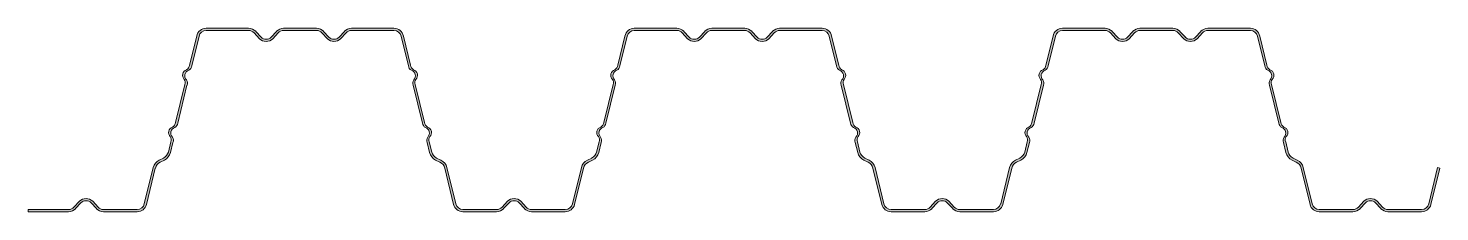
# Model space of a CAD drawing. Header units: metres. Extents: x -32 to 738, y 0 to 100.
import ezdxf

# ---------------------------------------------------------------- set-up
doc = ezdxf.new("R2010")
doc.units = ezdxf.units.M
doc.layers.add('A-DETL-GENF', color=92, linetype='Continuous', lineweight=18)

# ---------------------------------------------------------------- blocks, each defined once
blk = doc.blocks.new('23 Comflor - Comflor100-3649391-00_0 Basismaterialen')
at = {"layer": 'A-DETL-GENF'}
blk.add_hatch(color=256, dxfattribs=at).paths.add_polyline_path([(261.12, 0), (262.26, 0.13), (263.35, 0.5), (264.33, 1.11), (265.15, 1.92), (265.77, 2.88), (266.17, 3.97), (271.08, 23.75), (271.46, 24.78), (272.04, 25.7), (272.82, 26.47), (273.74, 27.05), (276.05, 28.18), (277.19, 28.9), (278.15, 29.86), (278.88, 31), (279.34, 32.27), (280.89, 38.51), (280.89, 39.29), (280.72, 39.99), (280.31, 40.72), (279.85, 41.38), (279.56, 42.17), (279.47, 42.83), (279.58, 43.68), (279.89, 44.43), (280.37, 45.08), (280.93, 45.55), (281.65, 45.9), (282.26, 46.35), (282.75, 46.93), (283.1, 47.61), (288.53, 69.73), (288.53, 70.51), (288.34, 71.25), (288.01, 71.87), (287.53, 72.51), (287.22, 73.26), (287.11, 74.05), (287.22, 74.9), (287.53, 75.65), (288.01, 76.3), (288.57, 76.77), (289.29, 77.12), (289.91, 77.57), (290.4, 78.15), (290.74, 78.82), (294.89, 95.75), (295.19, 96.58), (295.67, 97.33), (296.3, 97.95), (297.05, 98.41), (297.89, 98.7), (298.77, 98.8), (321.93, 98.8), (322.76, 98.71), (323.54, 98.46), (324.26, 98.05), (324.88, 97.5), (327.83, 94.29), (328.59, 93.63), (329.47, 93.14), (330.45, 92.86), (331.46, 92.81), (332.47, 92.86), (333.44, 93.14), (334.33, 93.63), (335.09, 94.29), (338.03, 97.5), (338.65, 98.05), (339.37, 98.46), (340.16, 98.71), (340.98, 98.8), (358.93, 98.8), (359.76, 98.71), (360.54, 98.46), (361.26, 98.05), (361.88, 97.5), (364.83, 94.29), (365.59, 93.63), (366.47, 93.14), (367.45, 92.86), (368.46, 92.81), (369.47, 92.86), (370.44, 93.14), (371.33, 93.63), (372.09, 94.29), (375.03, 97.5), (375.65, 98.05), (376.37, 98.46), (377.16, 98.71), (377.98, 98.8), (401.14, 98.8), (402.02, 98.7), (402.86, 98.41), (403.61, 97.95), (404.24, 97.33), (404.72, 96.58), (405.03, 95.75), (409.17, 78.82), (409.52, 78.15), (410.01, 77.57), (410.62, 77.12), (411.39, 76.74), (411.96, 76.25), (412.42, 75.6), (412.71, 74.85), (412.8, 74.05), (412.69, 73.26), (412.39, 72.51), (411.91, 71.87), (411.56, 71.21), (411.38, 70.48), (411.39, 69.73), (411.58, 69.01), (416.81, 47.61), (417.16, 46.93), (417.65, 46.35), (418.26, 45.9), (419.03, 45.52), (419.6, 45.04), (420.06, 44.38), (420.35, 43.63), (420.44, 42.83), (420.33, 42.04), (420.03, 41.3), (419.55, 40.65), (419.2, 39.99), (419.02, 39.26), (419.03, 38.51), (419.22, 37.79), (420.57, 32.27), (421.03, 31), (421.76, 29.86), (422.72, 28.9), (423.87, 28.18), (426.17, 27.05), (427.1, 26.47), (427.87, 25.7), (428.46, 24.78), (428.83, 23.75), (433.67, 3.97), (434.06, 2.88), (434.69, 1.92), (435.51, 1.11), (436.49, 0.5), (437.58, 0.13), (438.72, 0), (457.08, 0), (458.15, 0.11), (459.17, 0.44), (460.11, 0.97), (460.91, 1.69), (463.86, 4.9), (464.43, 5.4), (465.11, 5.76), (465.84, 5.96), (466.6, 5.99), (467.37, 5.96), (468.1, 5.76), (468.78, 5.4), (469.35, 4.9), (472.29, 1.69), (473.1, 0.97), (474.03, 0.44), (475.06, 0.11), (476.13, 0), (494.49, 0), (495.64, 0.13), (496.73, 0.5), (497.7, 1.11), (498.53, 1.92), (499.15, 2.88), (499.54, 3.97), (504.46, 23.75), (504.83, 24.78), (505.42, 25.7), (506.2, 26.47), (507.12, 27.05), (509.42, 28.18), (510.57, 28.9), (511.53, 29.86), (512.26, 31), (512.72, 32.27), (514.26, 38.51), (514.26, 39.29), (514.09, 39.99), (513.69, 40.72), (513.23, 41.38), (512.94, 42.17), (512.85, 42.83), (512.96, 43.68), (513.26, 44.43), (513.74, 45.08), (514.31, 45.55), (515.03, 45.9), (515.64, 46.35), (516.13, 46.93), (516.48, 47.61), (521.91, 69.73), (521.91, 70.51), (521.71, 71.25), (521.33, 71.94), (520.87, 72.6), (520.58, 73.39), (520.49, 74.05), (520.58, 74.85), (520.87, 75.6), (521.39, 76.3), (521.95, 76.77), (522.67, 77.12), (523.28, 77.57), (523.77, 78.15), (524.12, 78.82), (528.26, 95.75), (528.57, 96.58), (529.05, 97.33), (529.68, 97.95), (530.43, 98.41), (531.27, 98.7), (532.15, 98.8), (555.31, 98.8), (556.13, 98.71), (556.92, 98.46), (557.64, 98.05), (558.26, 97.5), (561.2, 94.29), (561.96, 93.63), (562.85, 93.14), (563.82, 92.86), (564.83, 92.81), (565.84, 92.86), (566.82, 93.14), (567.7, 93.63), (568.47, 94.29), (571.41, 97.5), (572.03, 98.05), (572.75, 98.46), (573.53, 98.71), (574.36, 98.8), (592.31, 98.8), (593.13, 98.71), (593.92, 98.46), (594.64, 98.05), (595.26, 97.5), (598.2, 94.29), (598.96, 93.63), (599.85, 93.14), (600.82, 92.86), (601.83, 92.81), (602.84, 92.86), (603.82, 93.14), (604.7, 93.63), (605.47, 94.29), (608.41, 97.5), (609.03, 98.05), (609.75, 98.46), (610.53, 98.71), (611.36, 98.8), (634.52, 98.8), (635.4, 98.7), (636.24, 98.41), (636.99, 97.95), (637.62, 97.33), (638.1, 96.58), (638.41, 95.75), (642.55, 78.82), (642.89, 78.15), (643.39, 77.57), (644, 77.12), (644.76, 76.74), (645.33, 76.25), (645.8, 75.6), (646.09, 74.85), (646.18, 74.05), (646.07, 73.26), (645.76, 72.51), (645.28, 71.87), (644.93, 71.21), (644.76, 70.48), (644.76, 69.73), (644.95, 69.01), (650.19, 47.61), (650.54, 46.93), (651.03, 46.35), (651.64, 45.9), (652.41, 45.52), (652.98, 45.04), (653.44, 44.38), (653.73, 43.63), (653.82, 42.83), (653.71, 42.04), (653.41, 41.3), (652.93, 40.65), (652.58, 39.99), (652.4, 39.26), (652.41, 38.51), (652.6, 37.79), (653.95, 32.27), (654.41, 31), (655.14, 29.86), (656.1, 28.9), (657.24, 28.18), (659.55, 27.05), (660.47, 26.47), (661.25, 25.7), (661.84, 24.78), (662.21, 23.75), (667.05, 3.97), (667.44, 2.88), (668.07, 1.92), (668.89, 1.11), (669.87, 0.5), (670.95, 0.13), (672.1, 0), (690.46, 0), (691.53, 0.11), (692.55, 0.44), (693.49, 0.97), (694.29, 1.69), (697.24, 4.9), (698.04, 5.52), (698.49, 5.76), (699.23, 5.96), (700.74, 5.96), (701.48, 5.76), (702.15, 5.4), (702.73, 4.9), (705.67, 1.69), (706.48, 0.97), (707.41, 0.44), (708.44, 0.11), (709.51, 0), (727.87, 0), (729.02, 0.13), (730.1, 0.5), (731.08, 1.11), (731.9, 1.92), (732.53, 2.88), (732.92, 3.97), (737.76, 23.75), (736.59, 24.03), (731.76, 4.25), (731.45, 3.42), (730.97, 2.67), (730.34, 2.05), (729.59, 1.59), (728.75, 1.3), (727.87, 1.2), (709.51, 1.2), (708.68, 1.29), (707.89, 1.54), (707.18, 1.95), (706.56, 2.5), (703.61, 5.71), (702.85, 6.37), (701.96, 6.86), (700.99, 7.14), (699.98, 7.19), (698.97, 7.14), (697.81, 6.76), (697.11, 6.37), (696.35, 5.71), (693.41, 2.5), (692.55, 1.81), (692.07, 1.54), (691.28, 1.29), (690.46, 1.2), (672.1, 1.2), (671.22, 1.3), (670.38, 1.59), (669.63, 2.05), (668.86, 2.88), (668.52, 3.42), (668.21, 4.25), (663.38, 24.03), (662.91, 25.31), (662.16, 26.47), (661.22, 27.41), (659.98, 28.18), (657.77, 29.26), (656.83, 29.86), (656.08, 30.61), (655.49, 31.53), (655.11, 32.56), (653.58, 38.78), (653.57, 39.53), (653.74, 40.26), (654.1, 40.92), (654.58, 41.57), (654.88, 42.31), (654.99, 43.1), (654.9, 43.9), (654.61, 44.65), (654.15, 45.31), (653.37, 45.9), (652.57, 46.35), (652.2, 46.62), (651.71, 47.2), (651.36, 47.88), (645.93, 70), (645.93, 70.75), (646.1, 71.48), (646.45, 72.14), (646.93, 72.78), (647.24, 73.53), (647.35, 74.32), (647.26, 75.12), (646.97, 75.87), (646.5, 76.52), (645.76, 77.1), (644.92, 77.57), (644.55, 77.84), (644.06, 78.42), (643.72, 79.09), (639.64, 95.75), (639.28, 96.9), (638.68, 97.93), (637.84, 98.8), (636.84, 99.45), (635.71, 99.86), (634.52, 100), (611.36, 100), (610.29, 99.89), (609.26, 99.56), (608.33, 99.03), (607.52, 98.31), (604.58, 95.1), (603.82, 94.5), (603.33, 94.24), (602.6, 94.04), (601.83, 94.01), (600.82, 94.11), (600.34, 94.24), (599.66, 94.6), (598.96, 95.24), (595.98, 98.46), (595.26, 99.07), (594.4, 99.56), (593.38, 99.89), (592.31, 100), (574.36, 100), (573.29, 99.89), (572.26, 99.56), (571.33, 99.03), (570.52, 98.31), (567.58, 95.1), (566.82, 94.5), (566.33, 94.24), (565.6, 94.04), (564.83, 94.01), (563.82, 94.11), (563.34, 94.24), (562.66, 94.6), (561.96, 95.24), (558.98, 98.46), (558.26, 99.07), (557.4, 99.56), (556.38, 99.89), (555.31, 100), (532.15, 100), (530.96, 99.86), (529.83, 99.45), (528.73, 98.7), (527.99, 97.93), (527.38, 96.9), (527.03, 95.75), (522.95, 79.09), (522.61, 78.42), (521.91, 77.69), (521.33, 77.31), (520.78, 77.04), (520.17, 76.52), (519.7, 75.87), (519.41, 75.12), (519.32, 74.32), (519.43, 73.53), (519.74, 72.78), (520.22, 72.14), (520.57, 71.48), (520.74, 70.75), (520.74, 70), (520.55, 69.28), (515.31, 47.88), (514.96, 47.2), (514.27, 46.47), (513.69, 46.09), (513.14, 45.82), (512.52, 45.31), (512.06, 44.65), (511.77, 43.9), (511.68, 43.1), (511.79, 42.31), (512.09, 41.57), (512.57, 40.92), (512.92, 40.26), (513.1, 39.53), (513.09, 38.78), (512.26, 35.43), (511.53, 32.48), (511.18, 31.53), (510.59, 30.61), (509.82, 29.84), (508.9, 29.26), (506.2, 27.88), (505.42, 27.38), (504.46, 26.41), (503.76, 25.31), (503.29, 24.03), (498.28, 3.97), (498.08, 3.42), (497.6, 2.67), (496.96, 2.05), (496.21, 1.59), (495.37, 1.3), (494.49, 1.2), (476.13, 1.2), (475.06, 1.36), (474.52, 1.54), (473.8, 1.95), (473.1, 2.58), (470.18, 5.76), (469.35, 6.44), (468.59, 6.86), (467.61, 7.14), (466.6, 7.19), (465.6, 7.14), (464.62, 6.86), (463.73, 6.37), (462.97, 5.71), (460.03, 2.5), (459.17, 1.81), (458.69, 1.54), (457.9, 1.29), (457.08, 1.2), (438.72, 1.2), (437.84, 1.3), (437, 1.59), (436.25, 2.05), (435.48, 2.88), (435.14, 3.42), (434.83, 4.25), (430, 24.03), (429.53, 25.31), (428.79, 26.47), (427.84, 27.41), (426.6, 28.18), (424.39, 29.26), (423.45, 29.86), (422.7, 30.61), (422.11, 31.53), (421.74, 32.56), (420.2, 38.78), (420.19, 39.53), (420.37, 40.26), (420.72, 40.92), (421.2, 41.57), (421.5, 42.31), (421.61, 43.1), (421.52, 43.9), (421.23, 44.65), (420.77, 45.31), (419.99, 45.9), (419.19, 46.35), (418.82, 46.62), (418.33, 47.2), (417.98, 47.88), (412.56, 70), (412.55, 70.75), (412.72, 71.48), (413.07, 72.14), (413.56, 72.78), (413.86, 73.53), (413.97, 74.32), (413.88, 75.12), (413.59, 75.87), (413.13, 76.52), (412.35, 77.12), (411.55, 77.57), (411.18, 77.84), (410.69, 78.42), (410.34, 79.09), (406.26, 95.75), (405.91, 96.9), (405.3, 97.93), (404.47, 98.8), (403.46, 99.45), (402.33, 99.86), (401.14, 100), (377.98, 100), (376.91, 99.89), (375.65, 99.43), (374.95, 99.03), (374.15, 98.31), (371.2, 95.1), (370.44, 94.5), (369.96, 94.24), (369.22, 94.04), (368.46, 94.01), (367.45, 94.11), (366.96, 94.24), (366.29, 94.6), (365.71, 95.1), (362.77, 98.31), (361.88, 99.07), (361.03, 99.56), (360, 99.89), (358.93, 100), (340.98, 100), (339.91, 99.89), (338.65, 99.43), (337.95, 99.03), (337.15, 98.31), (334.2, 95.1), (333.44, 94.5), (332.96, 94.24), (332.22, 94.04), (331.46, 94.01), (330.45, 94.11), (329.96, 94.24), (329.29, 94.6), (328.71, 95.1), (325.77, 98.31), (324.88, 99.07), (324.03, 99.56), (323, 99.89), (321.93, 100), (298.77, 100), (297.58, 99.86), (296.45, 99.45), (295.35, 98.7), (294.62, 97.93), (294.01, 96.9), (293.65, 95.75), (289.57, 79.09), (289.23, 78.42), (288.54, 77.69), (287.96, 77.31), (287.22, 76.89), (286.79, 76.52), (286.32, 75.87), (286.04, 75.12), (285.94, 74.32), (286.05, 73.53), (286.36, 72.78), (286.98, 71.87), (287.19, 71.48), (287.37, 70.75), (287.36, 70), (287.17, 69.28), (281.93, 47.88), (281.59, 47.2), (280.89, 46.47), (280.37, 46.12), (279.76, 45.82), (279.14, 45.31), (278.68, 44.65), (278.39, 43.9), (278.3, 43.1), (278.41, 42.31), (278.72, 41.57), (279.2, 40.92), (279.55, 40.26), (279.72, 39.53), (279.72, 38.78), (278.88, 35.43), (278.15, 32.48), (277.8, 31.53), (277.22, 30.61), (276.44, 29.84), (275.52, 29.26), (272.82, 27.88), (272.04, 27.38), (271.08, 26.41), (270.38, 25.31), (269.92, 24.03), (264.9, 3.97), (264.7, 3.42), (264.22, 2.67), (263.59, 2.05), (262.83, 1.59), (262, 1.3), (261.12, 1.2), (242.75, 1.2), (241.68, 1.36), (241.14, 1.54), (240.42, 1.95), (239.72, 2.58), (236.53, 5.99), (235.97, 6.44), (235.21, 6.86), (233.99, 7.15), (233.23, 7.19), (232.22, 7.14), (231.25, 6.86), (230.36, 6.37), (229.6, 5.71), (226.65, 2.5), (225.8, 1.81), (225.31, 1.54), (224.53, 1.29), (223.7, 1.2), (205.34, 1.2), (204.46, 1.3), (203.63, 1.59), (202.87, 2.05), (202.11, 2.88), (201.76, 3.42), (201.46, 4.25), (196.62, 24.03), (196.16, 25.31), (195.41, 26.47), (194.47, 27.41), (193.22, 28.18), (191.02, 29.26), (190.08, 29.86), (189.32, 30.61), (188.73, 31.53), (188.36, 32.56), (186.82, 38.78), (186.81, 39.53), (186.99, 40.26), (187.34, 40.92), (187.82, 41.57), (188.13, 42.31), (188.24, 43.1), (188.14, 43.9), (187.86, 44.65), (187.39, 45.31), (186.65, 45.89), (185.81, 46.35), (185.44, 46.62), (184.95, 47.2), (184.61, 47.88), (179.18, 70), (179.17, 70.75), (179.42, 71.62), (179.7, 72.14), (180.18, 72.78), (180.48, 73.53), (180.59, 74.32), (180.5, 75.12), (180.21, 75.87), (179.75, 76.52), (179.04, 77.09), (178.17, 77.57), (177.8, 77.84), (177.31, 78.42), (176.96, 79.09), (172.89, 95.75), (172.53, 96.9), (171.92, 97.93), (171.09, 98.8), (170.09, 99.45), (168.96, 99.86), (167.77, 100), (144.6, 100), (143.53, 99.89), (142.51, 99.56), (141.57, 99.03), (140.77, 98.31), (137.83, 95.1), (137.06, 94.5), (136.58, 94.24), (135.84, 94.04), (135.08, 94.01), (134.07, 94.11), (133.58, 94.24), (132.91, 94.6), (132.21, 95.24), (129.22, 98.46), (128.5, 99.07), (127.65, 99.56), (126.63, 99.89), (125.56, 100), (107.6, 100), (106.53, 99.89), (105.51, 99.56), (104.57, 99.03), (103.77, 98.31), (100.83, 95.1), (100.06, 94.5), (99.58, 94.24), (98.84, 94.04), (98.08, 94.01), (97.07, 94.11), (96.58, 94.24), (95.91, 94.6), (95.21, 95.24), (92.22, 98.46), (91.5, 99.07), (90.65, 99.56), (89.63, 99.89), (88.56, 100), (65.39, 100), (64.2, 99.86), (63.07, 99.45), (61.98, 98.7), (61.24, 97.93), (60.63, 96.9), (60.27, 95.75), (56.2, 79.09), (55.85, 78.42), (55.16, 77.69), (54.58, 77.31), (54.02, 77.04), (53.41, 76.52), (52.95, 75.87), (52.66, 75.12), (52.57, 74.32), (52.68, 73.53), (52.98, 72.78), (53.46, 72.14), (53.81, 71.48), (53.99, 70.75), (53.98, 70), (53.79, 69.28), (48.55, 47.88), (48.21, 47.2), (47.52, 46.47), (46.99, 46.12), (46.38, 45.82), (45.77, 45.31), (45.3, 44.65), (45.01, 43.9), (44.92, 43.1), (45.03, 42.31), (45.34, 41.57), (45.82, 40.92), (46.17, 40.26), (46.35, 39.53), (46.34, 38.78), (45.5, 35.43), (44.77, 32.48), (44.43, 31.53), (43.84, 30.61), (43.06, 29.84), (42.14, 29.26), (39.44, 27.88), (38.67, 27.38), (37.7, 26.41), (37, 25.31), (36.54, 24.03), (31.6, 3.97), (31.4, 3.42), (30.92, 2.67), (30.29, 2.05), (29.53, 1.59), (28.7, 1.3), (27.82, 1.2), (9.45, 1.2), (8.38, 1.36), (7.84, 1.54), (7.12, 1.95), (6.42, 2.58), (3.56, 5.71), (2.67, 6.44), (1.91, 6.86), (0.74, 7.15), (-0.07, 7.19), (-1.08, 7.14), (-2.05, 6.86), (-2.94, 6.37), (-3.7, 5.71), (-6.65, 2.5), (-7.27, 1.95), (-7.99, 1.54), (-8.77, 1.29), (-9.6, 1.2), (-31.57, 1.2), (-31.57, 0), (-9.6, 0), (-8.53, 0.11), (-7.5, 0.44), (-6.57, 0.97), (-5.76, 1.69), (-2.82, 4.9), (-2.24, 5.4), (-1.57, 5.76), (-0.84, 5.96), (0.39, 5.97), (0.74, 5.95), (1.46, 5.75), (2.11, 5.39), (2.67, 4.9), (5.62, 1.69), (6.42, 0.97), (7.36, 0.44), (8.38, 0.11), (9.45, 0), (27.82, 0), (28.96, 0.13), (30.05, 0.5), (31.03, 1.11), (31.85, 1.92), (32.47, 2.88), (32.87, 3.97), (37.7, 23.75), (38.08, 24.78), (38.67, 25.7), (39.44, 26.47), (40.36, 27.05), (42.67, 28.18), (43.81, 28.9), (44.77, 29.86), (45.5, 31), (45.97, 32.27), (47.51, 38.51), (47.51, 39.29), (47.34, 39.99), (46.94, 40.72), (46.47, 41.38), (46.18, 42.17), (46.09, 42.83), (46.2, 43.68), (46.51, 44.43), (46.99, 45.08), (47.55, 45.55), (48.27, 45.9), (48.89, 46.35), (49.38, 46.93), (49.72, 47.61), (55.15, 69.73), (55.15, 70.51), (54.96, 71.25), (54.58, 71.94), (54.11, 72.6), (53.83, 73.39), (53.74, 74.05), (53.85, 74.9), (54.15, 75.65), (54.63, 76.3), (55.19, 76.77), (55.92, 77.12), (56.53, 77.57), (57.02, 78.15), (57.36, 78.82), (61.51, 95.75), (61.81, 96.58), (62.29, 97.33), (62.92, 97.95), (63.68, 98.41), (64.51, 98.7), (65.39, 98.8), (88.56, 98.8), (89.38, 98.71), (90.17, 98.46), (90.89, 98.05), (91.5, 97.5), (94.45, 94.29), (95.21, 93.63), (96.1, 93.14), (97.07, 92.86), (98.08, 92.81), (99.09, 92.86), (100.06, 93.14), (100.95, 93.63), (101.71, 94.29), (104.65, 97.5), (105.27, 98.05), (105.99, 98.46), (106.78, 98.71), (107.6, 98.8), (125.56, 98.8), (126.38, 98.71), (127.17, 98.46), (127.89, 98.05), (128.5, 97.5), (131.45, 94.29), (132.21, 93.63), (133.1, 93.14), (134.07, 92.86), (135.08, 92.81), (136.09, 92.86), (137.06, 93.14), (137.95, 93.63), (138.71, 94.29), (141.65, 97.5), (142.27, 98.05), (142.99, 98.46), (143.78, 98.71), (144.6, 98.8), (167.77, 98.8), (168.65, 98.7), (169.48, 98.41), (170.24, 97.95), (170.87, 97.33), (171.35, 96.58), (171.65, 95.75), (175.79, 78.82), (176.14, 78.15), (176.63, 77.57), (177.24, 77.12), (178.01, 76.74), (178.58, 76.25), (179.04, 75.6), (179.33, 74.85), (179.42, 74.05), (179.31, 73.26), (179.01, 72.51), (178.53, 71.87), (178.18, 71.21), (178, 70.48), (178.01, 69.73), (178.2, 69.01), (183.44, 47.61), (183.78, 46.93), (184.27, 46.35), (184.89, 45.9), (185.65, 45.52), (186.22, 45.04), (186.69, 44.38), (186.97, 43.63), (187.07, 42.83), (186.96, 42.04), (186.65, 41.3), (186.17, 40.65), (185.82, 39.99), (185.64, 39.26), (185.65, 38.51), (185.84, 37.79), (187.19, 32.27), (187.66, 31), (188.39, 29.86), (189.35, 28.9), (190.49, 28.18), (192.79, 27.05), (193.72, 26.47), (194.49, 25.7), (195.08, 24.78), (195.45, 23.75), (200.29, 3.97), (200.69, 2.88), (201.31, 1.92), (202.13, 1.11), (203.11, 0.5), (204.2, 0.13), (205.34, 0), (223.7, 0), (224.77, 0.11), (225.8, 0.44), (226.73, 0.97), (227.54, 1.69), (230.48, 4.9), (231.06, 5.4), (231.73, 5.76), (232.46, 5.96), (233.23, 5.99), (233.99, 5.96), (234.73, 5.76), (235.4, 5.4), (235.97, 4.9), (238.92, 1.69), (239.72, 0.97), (240.66, 0.44), (241.68, 0.11), (242.75, 0)])
for p, q in [((60.27, 95.75), (56.37, 79.83)), ((61.51, 95.75), (57.54, 79.56)), ((88.56, 100), (65.39, 100)), ((88.56, 98.8), (65.39, 98.8)), ((94.45, 94.29), (91.5, 97.5)), ((95.33, 95.1), (92.39, 98.31)), ((103.77, 98.31), (100.83, 95.1)), ((104.65, 97.5), (101.71, 94.29)), ((125.56, 100), (107.6, 100)), ((125.56, 98.8), (107.6, 98.8)), ((131.45, 94.29), (128.5, 97.5)), ((132.33, 95.1), (129.39, 98.31)), ((140.77, 98.31), (137.83, 95.1)), ((141.65, 97.5), (138.71, 94.29)), ((167.77, 100), (144.6, 100)), ((167.77, 98.8), (144.6, 98.8)), ((175.62, 79.56), (171.65, 95.75)), ((176.79, 79.83), (172.89, 95.75)), ((293.65, 95.75), (289.75, 79.83)), ((294.89, 95.75), (290.92, 79.56)), ((321.93, 100), (298.77, 100)), ((321.93, 98.8), (298.77, 98.8)), ((327.83, 94.29), (324.88, 97.5)), ((328.71, 95.1), (325.77, 98.31)), ((337.15, 98.31), (334.2, 95.1)), ((338.03, 97.5), (335.09, 94.29)), ((358.93, 100), (340.98, 100)), ((358.93, 98.8), (340.98, 98.8)), ((364.83, 94.29), (361.88, 97.5)), ((365.71, 95.1), (362.77, 98.31)), ((374.15, 98.31), (371.2, 95.1)), ((375.03, 97.5), (372.09, 94.29)), ((401.14, 100), (377.98, 100)), ((401.14, 98.8), (377.98, 98.8)), ((408.99, 79.56), (405.03, 95.75)), ((410.16, 79.83), (406.26, 95.75)), ((527.03, 95.75), (523.13, 79.83)), ((528.26, 95.75), (524.3, 79.56)), ((555.31, 100), (532.15, 100)), ((555.31, 98.8), (532.15, 98.8)), ((561.2, 94.29), (558.26, 97.5)), ((562.09, 95.1), (559.14, 98.31)), ((570.52, 98.31), (567.58, 95.1)), ((571.41, 97.5), (568.47, 94.29)), ((592.31, 100), (574.36, 100)), ((592.31, 98.8), (574.36, 98.8)), ((598.2, 94.29), (595.26, 97.5)), ((599.09, 95.1), (596.14, 98.31)), ((607.52, 98.31), (604.58, 95.1)), ((608.41, 97.5), (605.47, 94.29)), ((634.52, 100), (611.36, 100)), ((634.52, 98.8), (611.36, 98.8)), ((642.37, 79.56), (638.41, 95.75)), ((643.54, 79.83), (639.64, 95.75)), ((53.79, 69.28), (48.73, 48.61)), ((184.43, 48.61), (179.37, 69.28)), ((287.17, 69.28), (282.11, 48.61)), ((417.81, 48.61), (412.75, 69.28)), ((520.55, 69.28), (515.49, 48.61)), ((651.18, 48.61), (646.12, 69.28)), ((54.96, 69.01), (49.9, 48.34)), ((183.26, 48.34), (178.2, 69.01)), ((288.34, 69.01), (283.28, 48.34)), ((416.64, 48.34), (411.58, 69.01)), ((521.71, 69.01), (516.66, 48.34)), ((650.01, 48.34), (644.95, 69.01)), ((46.15, 38.06), (44.8, 32.56)), ((47.32, 37.79), (45.97, 32.27)), ((187.19, 32.27), (185.84, 37.79)), ((188.36, 32.56), (187.01, 38.06)), ((279.52, 38.06), (278.18, 32.56)), ((280.69, 37.79), (279.34, 32.27)), ((420.57, 32.27), (419.22, 37.79)), ((421.74, 32.56), (420.39, 38.06)), ((512.9, 38.06), (511.56, 32.56)), ((514.07, 37.79), (512.72, 32.27)), ((653.95, 32.27), (652.6, 37.79)), ((655.11, 32.56), (653.77, 38.06)), ((36.54, 24.03), (31.7, 4.25)), ((37.7, 23.75), (32.87, 3.97)), ((42.14, 29.26), (39.84, 28.13)), ((42.67, 28.18), (40.36, 27.05)), ((192.79, 27.05), (190.49, 28.18)), ((193.32, 28.13), (191.02, 29.26)), ((200.29, 3.97), (195.45, 23.75)), ((201.46, 4.25), (196.62, 24.03)), ((269.92, 24.03), (265.07, 4.23)), ((271.08, 23.75), (266.24, 3.95)), ((275.52, 29.26), (273.21, 28.13)), ((276.05, 28.18), (273.74, 27.05)), ((426.17, 27.05), (423.87, 28.18)), ((426.7, 28.13), (424.39, 29.26)), ((433.67, 3.97), (428.83, 23.75)), ((434.83, 4.25), (430, 24.03)), ((503.29, 24.03), (498.45, 4.23)), ((504.46, 23.75), (499.62, 3.95)), ((508.9, 29.26), (506.59, 28.13)), ((509.42, 28.18), (507.12, 27.05)), ((659.55, 27.05), (657.24, 28.18)), ((660.08, 28.13), (657.77, 29.26)), ((667.05, 3.97), (662.21, 23.75)), ((668.21, 4.25), (663.38, 24.03)), ((736.59, 24.03), (731.76, 4.25)), ((732.92, 3.97), (737.76, 23.75)), ((737.76, 23.75), (736.59, 24.03)), ((-9.6, 1.2), (-31.57, 1.2)), ((-31.57, 1.2), (-31.57, 0)), ((-31.57, 0), (-9.6, 0)), ((-3.7, 5.71), (-6.65, 2.5)), ((-5.76, 1.69), (-2.82, 4.9)), ((5.62, 1.69), (2.67, 4.9)), ((6.5, 2.5), (3.56, 5.71)), ((27.82, 1.2), (9.45, 1.2)), ((9.45, 0), (27.82, 0)), ((223.7, 1.2), (205.34, 1.2)), ((205.34, 0), (223.7, 0)), ((229.6, 5.71), (226.65, 2.5)), ((230.48, 4.9), (227.54, 1.69)), ((238.92, 1.69), (235.97, 4.9)), ((239.8, 2.5), (236.86, 5.71)), ((261.12, 1.2), (242.75, 1.2)), ((242.75, 0), (261.12, 0)), ((457.08, 1.2), (438.72, 1.2)), ((438.72, 0), (457.08, 0)), ((462.97, 5.71), (460.03, 2.5)), ((463.86, 4.9), (460.91, 1.69)), ((472.29, 1.69), (469.35, 4.9)), ((473.18, 2.5), (470.24, 5.71)), ((494.49, 1.2), (476.13, 1.2)), ((476.13, 0), (494.49, 0)), ((690.46, 1.2), (672.1, 1.2)), ((672.1, 0), (690.46, 0)), ((696.35, 5.71), (693.41, 2.5)), ((697.24, 4.9), (694.29, 1.69)), ((702.73, 4.9), (705.67, 1.69)), ((706.56, 2.5), (703.61, 5.71)), ((727.87, 1.2), (709.51, 1.2)), ((709.51, 0), (727.87, 0))]:
    blk.add_line(p, q, dxfattribs=at)
for centre, radius, start, end in [((65.4, 94.78), 5.22, 90.07138, 169.29516), ((65.39, 94.8), 4, 90, 166.24256), ((88.56, 94.8), 5.2, 42.51045, 90), ((88.56, 94.8), 4, 42.51045, 90), ((97.84, 97.4), 4.6, 222.51045, 272.99561), ((97.84, 97.4), 3.4, 222.51045, 274.05442), ((98.32, 97.4), 3.4, 265.94558, 317.48955), ((98.32, 97.4), 4.6, 267.00439, 317.48955), ((107.6, 94.8), 5.2, 90, 137.48955), ((107.6, 94.8), 4, 90, 137.48955), ((125.56, 94.8), 5.2, 42.51045, 90), ((125.56, 94.8), 4, 42.51045, 90), ((134.84, 97.4), 4.6, 222.51045, 272.99561), ((134.84, 97.4), 3.4, 222.51045, 274.05442), ((135.32, 97.4), 3.4, 265.94558, 317.48955), ((135.32, 97.4), 4.6, 267.00439, 317.48955), ((144.6, 94.8), 5.2, 90, 137.48955), ((144.6, 94.8), 4, 90, 137.48955), ((167.76, 94.78), 5.22, 10.70484, 89.92862), ((167.77, 94.8), 4, 13.75744, 90), ((298.78, 94.78), 5.22, 90.07047, 169.27549), ((298.77, 94.8), 4, 90, 166.24256), ((321.93, 94.8), 5.2, 42.51045, 90), ((321.93, 94.8), 4, 42.51045, 90), ((331.22, 97.4), 4.6, 222.51045, 272.99561), ((331.22, 97.4), 3.4, 222.51045, 274.05442), ((331.7, 97.4), 3.4, 265.94558, 317.48955), ((331.7, 97.4), 4.6, 267.00439, 317.48955), ((340.98, 94.8), 5.2, 90, 137.48955), ((340.98, 94.8), 4, 90, 137.48955), ((358.93, 94.8), 5.2, 42.51045, 90), ((358.93, 94.8), 4, 42.51045, 90), ((368.22, 97.4), 4.6, 222.51045, 272.99561), ((368.22, 97.4), 3.4, 222.51045, 274.05442), ((368.7, 97.4), 3.4, 265.94558, 317.48955), ((368.7, 97.4), 4.6, 267.00439, 317.48955), ((377.98, 94.8), 5.2, 90, 137.48955), ((377.98, 94.8), 4, 90, 137.48955), ((401.14, 94.78), 5.22, 10.72451, 89.92953), ((401.14, 94.8), 4, 13.75744, 90), ((532.15, 94.78), 5.22, 90.07138, 169.29516), ((532.15, 94.8), 4, 90, 166.24256), ((555.31, 94.8), 5.2, 42.51045, 90), ((555.31, 94.8), 4, 42.51045, 90), ((564.59, 97.4), 4.6, 222.51045, 272.99561), ((564.59, 97.4), 3.4, 222.51045, 274.05442), ((565.07, 97.4), 3.4, 265.94558, 317.48955), ((565.07, 97.4), 4.6, 267.00439, 317.48955), ((574.36, 94.8), 5.2, 90, 137.48955), ((574.36, 94.8), 4, 90, 137.48955), ((592.31, 94.8), 5.2, 42.51045, 90), ((592.31, 94.8), 4, 42.51045, 90), ((601.59, 97.4), 4.6, 222.51045, 272.99561), ((601.59, 97.4), 3.4, 222.51045, 274.05442), ((602.07, 97.4), 3.4, 265.94558, 317.48955), ((602.07, 97.4), 4.6, 267.00439, 317.48955), ((611.36, 94.8), 5.2, 90, 137.48955), ((611.36, 94.8), 4, 90, 137.48955), ((634.51, 94.78), 5.22, 10.70484, 89.92862), ((634.52, 94.8), 4, 13.75744, 90), ((55.76, 74.36), 3.2, 108.53009, 223.95503), ((56.93, 74.09), 3.2, 108.53009, 223.95503), ((53.14, 80.22), 3.26, 299.55474, 353.0397), ((54.31, 79.95), 3.26, 299.55474, 353.0397), ((178.85, 79.95), 3.26, 186.9603, 240.44526), ((180.02, 80.22), 3.26, 186.9603, 240.44526), ((176.23, 74.09), 3.2, 316.04497, 71.46991), ((177.4, 74.36), 3.2, 316.04497, 71.46991), ((289.14, 74.36), 3.2, 108.53009, 223.95503), ((290.31, 74.09), 3.2, 108.53009, 223.95503), ((286.52, 80.22), 3.26, 299.55474, 353.0397), ((287.69, 79.95), 3.26, 299.55474, 353.0397), ((412.23, 79.95), 3.26, 186.9603, 240.44526), ((413.4, 80.22), 3.26, 186.9603, 240.44526), ((409.6, 74.09), 3.2, 316.04497, 71.46991), ((410.77, 74.36), 3.2, 316.04497, 71.46991), ((522.52, 74.36), 3.2, 108.53009, 223.95503), ((523.69, 74.09), 3.2, 108.53009, 223.95503), ((519.9, 80.22), 3.26, 299.55474, 353.0397), ((521.06, 79.95), 3.26, 299.55474, 353.0397), ((645.6, 79.95), 3.26, 186.9603, 240.44526), ((646.77, 80.22), 3.26, 186.9603, 240.44526), ((642.98, 74.09), 3.2, 316.04497, 71.46991), ((644.15, 74.36), 3.2, 316.04497, 71.46991), ((50.98, 70.4), 3.03, 338.11085, 34.97869), ((52.15, 70.13), 3.03, 338.11085, 34.97869), ((181.01, 70.13), 3.03, 145.02131, 201.88915), ((182.18, 70.4), 3.03, 145.02131, 201.88915), ((284.36, 70.4), 3.03, 338.11085, 34.97869), ((285.53, 70.13), 3.03, 338.11085, 34.97869), ((414.39, 70.13), 3.03, 145.02131, 201.88915), ((415.55, 70.4), 3.03, 145.02131, 201.88915), ((517.74, 70.4), 3.03, 338.11085, 34.97869), ((518.91, 70.13), 3.03, 338.11085, 34.97869), ((647.76, 70.13), 3.03, 145.02131, 201.88915), ((648.93, 70.4), 3.03, 145.02131, 201.88915), ((48.12, 43.14), 3.2, 108.53009, 223.95503), ((45.5, 49.01), 3.26, 299.55474, 353.0397), ((46.67, 48.74), 3.26, 299.55474, 353.0397), ((186.49, 48.74), 3.26, 186.9603, 240.44526), ((187.66, 49.01), 3.26, 186.9603, 240.44526), ((185.04, 43.14), 3.2, 316.04497, 71.46991), ((281.5, 43.14), 3.2, 108.53009, 223.95503), ((278.88, 49.01), 3.26, 299.55474, 353.0397), ((280.04, 48.74), 3.26, 299.55474, 353.0397), ((419.87, 48.74), 3.26, 186.9603, 240.44526), ((421.04, 49.01), 3.26, 186.9603, 240.44526), ((418.42, 43.14), 3.2, 316.04497, 71.46991), ((514.88, 43.14), 3.2, 108.53009, 223.95503), ((512.25, 49.01), 3.26, 299.55474, 353.0397), ((513.42, 48.74), 3.26, 299.55474, 353.0397), ((653.25, 48.74), 3.26, 186.9603, 240.44526), ((654.42, 49.01), 3.26, 186.9603, 240.44526), ((651.79, 43.14), 3.2, 316.04497, 71.46991), ((43.34, 39.19), 3.03, 338.11085, 34.97869), ((49.29, 42.87), 3.2, 108.53009, 223.95503), ((44.51, 38.92), 3.03, 338.11085, 34.97869), ((183.87, 42.87), 3.2, 316.04497, 71.46991), ((188.65, 38.92), 3.03, 145.02131, 201.88915), ((189.82, 39.19), 3.03, 145.02131, 201.88915), ((276.72, 39.19), 3.03, 338.11085, 34.97869), ((282.67, 42.87), 3.2, 108.53009, 223.95503), ((277.89, 38.92), 3.03, 338.11085, 34.97869), ((417.25, 42.87), 3.2, 316.04497, 71.46991), ((422.03, 38.92), 3.03, 145.02131, 201.88915), ((423.2, 39.19), 3.03, 145.02131, 201.88915), ((510.09, 39.19), 3.03, 338.11085, 34.97869), ((516.04, 42.87), 3.2, 108.53009, 223.95503), ((511.26, 38.92), 3.03, 338.11085, 34.97869), ((650.62, 42.87), 3.2, 316.04497, 71.46991), ((655.41, 38.92), 3.03, 145.02131, 201.88915), ((656.57, 39.19), 3.03, 145.02131, 201.88915), ((39.94, 33.75), 5, 296.06719, 346.24256), ((39.94, 33.75), 6.2, 296.06719, 346.24256), ((193.21, 33.75), 6.2, 193.75744, 243.93281), ((193.21, 33.75), 5, 193.75744, 243.93281), ((273.32, 33.75), 5, 296.06719, 346.24256), ((273.32, 33.75), 6.2, 296.06719, 346.24256), ((426.59, 33.75), 6.2, 193.75744, 243.93281), ((426.59, 33.75), 5, 193.75744, 243.93281), ((506.7, 33.75), 5, 296.06719, 346.24256), ((506.7, 33.75), 6.2, 296.06719, 346.24256), ((659.97, 33.75), 6.2, 193.75744, 243.93281), ((659.97, 33.75), 5, 193.75744, 243.93281), ((42.56, 22.56), 6.2, 116.06719, 166.26161), ((42.56, 22.56), 5, 116.06719, 166.26161), ((190.6, 22.56), 5, 13.73839, 63.93281), ((190.6, 22.56), 6.2, 13.73839, 63.93281), ((275.94, 22.56), 6.2, 116.06719, 166.26161), ((275.94, 22.56), 5, 116.06719, 166.26161), ((423.98, 22.56), 5, 13.73839, 63.93281), ((423.98, 22.56), 6.2, 13.73839, 63.93281), ((509.32, 22.56), 6.2, 116.06719, 166.26161), ((509.32, 22.56), 5, 116.06719, 166.26161), ((657.35, 22.56), 5, 13.73839, 63.93281), ((657.35, 22.56), 6.2, 13.73839, 63.93281), ((-9.6, 5.2), 4, 270, 317.48955), ((-9.6, 5.2), 5.2, 270, 317.48955), ((-0.31, 2.6), 4.6, 87.00439, 137.48955), ((-0.31, 2.6), 3.4, 85.94558, 137.48955), ((0.17, 2.6), 4.6, 42.51045, 92.99561), ((0.17, 2.6), 3.4, 92.82489, 94.05442), ((0.17, 2.6), 3.4, 42.51045, 92.82631), ((9.45, 5.2), 5.2, 222.51045, 270), ((9.45, 5.2), 4, 222.51045, 270), ((27.82, 5.2), 4, 270, 346.26161), ((27.82, 5.2), 5.2, 270, 346.26161), ((205.34, 5.2), 5.2, 193.73839, 270), ((205.34, 5.2), 4, 193.73839, 270), ((223.7, 5.2), 4, 270, 317.48955), ((223.7, 5.2), 5.2, 270, 317.48955), ((232.99, 2.6), 4.6, 87.00439, 137.48955), ((232.99, 2.6), 3.4, 85.94558, 137.48955), ((233.47, 2.6), 4.6, 42.51045, 92.99561), ((233.47, 2.6), 3.4, 42.51045, 94.05442), ((242.75, 5.2), 5.2, 222.51045, 270), ((242.75, 5.2), 4, 222.51045, 270), ((261.12, 5.2), 4, 270, 346.26161), ((261.12, 5.2), 5.2, 270, 346.26161), ((438.72, 5.2), 5.2, 193.73839, 270), ((438.72, 5.2), 4, 193.73839, 270), ((457.08, 5.2), 4, 270, 317.48955), ((457.08, 5.2), 5.2, 270, 317.48955), ((466.36, 2.6), 4.6, 87.00439, 137.48955), ((466.36, 2.6), 3.4, 85.94558, 137.48955), ((466.84, 2.6), 4.6, 42.51045, 92.99561), ((466.84, 2.6), 3.4, 42.51045, 94.05442), ((476.13, 5.2), 5.2, 222.51045, 270), ((476.13, 5.2), 4, 222.51045, 270), ((494.49, 5.2), 4, 270, 346.26161), ((494.49, 5.2), 5.2, 270, 346.26161), ((672.1, 5.2), 5.2, 193.73839, 270), ((672.1, 5.2), 4, 193.73839, 270), ((690.46, 5.2), 4, 270, 317.48955), ((690.46, 5.2), 5.2, 270, 317.48955), ((699.74, 2.6), 4.6, 87.00439, 137.48955), ((699.74, 2.6), 3.4, 85.64068, 137.48955), ((700.22, 2.6), 4.6, 42.51045, 92.99561), ((700.22, 2.6), 3.4, 42.51045, 94.05442), ((709.51, 5.2), 5.2, 222.51045, 270), ((709.51, 5.2), 4, 222.51045, 270), ((727.87, 5.2), 4, 270, 346.26161), ((727.87, 5.2), 5.2, 270, 346.26161)]:
    blk.add_arc(centre, radius, start, end, dxfattribs=at)

msp = doc.modelspace()

# ---------------------------------------------------------------- block references
msp.add_blockref('23 Comflor - Comflor100-3649391-00_0 Basismaterialen', (0, 0))

doc.saveas('drawing.dxf')
